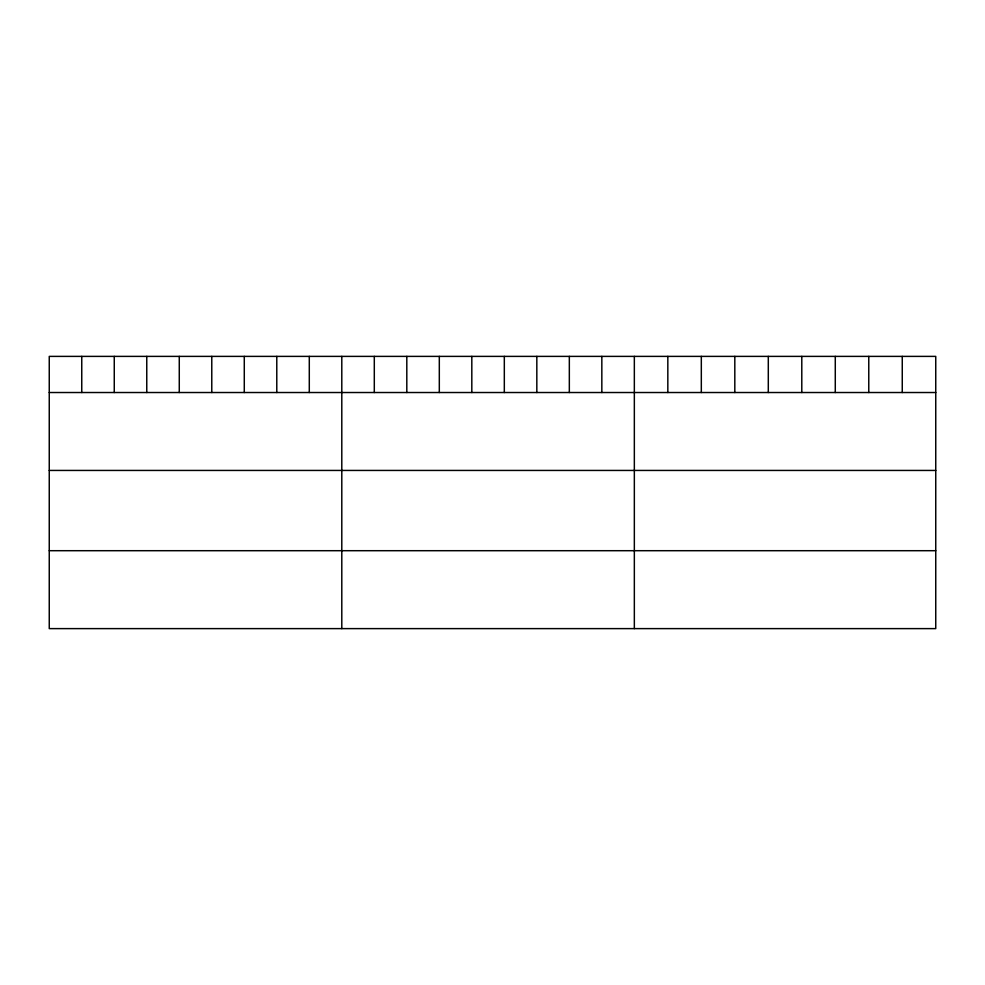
<?xml version="1.0" encoding="UTF-8"?>
<svg xmlns="http://www.w3.org/2000/svg" width="985" height="985" viewBox="0 0 985 985"><rect width="100%" height="100%" fill="white"/><g stroke="black" fill="none" stroke-linecap="round" stroke-linejoin="round"><path stroke-width="1.48" d="M935.75 392.522L935.75 628.615L49.25 628.615L49.25 356.385L935.75 356.385L935.75 392.522L49.25 392.522M49.25 470.436L935.75 470.436M49.25 550.701L935.75 550.701M902.26 356.385L902.26 392.522M868.77 356.385L868.77 392.522M835.28 356.385L835.28 392.522M801.79 356.385L801.79 392.522M768.3 356.385L768.3 392.522M734.81 356.385L734.81 392.522M701.32 356.385L701.32 392.522M667.83 356.385L667.83 392.522M634.34 356.385L634.34 628.615M601.835 356.385L601.835 392.522M569.33 356.385L569.33 392.522M536.825 356.385L536.825 392.522M504.32 356.385L504.32 392.522M471.815 356.385L471.815 392.522M439.31 356.385L439.31 392.522M406.805 356.385L406.805 392.522M374.3 356.385L374.3 392.522M341.795 356.385L341.795 628.615M309.29 356.385L309.29 392.522M276.785 356.385L276.785 392.522M244.28 356.385L244.28 392.522M211.775 356.385L211.775 392.522M179.27 356.385L179.27 392.522M146.765 356.385L146.765 392.522M114.26 356.385L114.26 392.522M81.755 356.385L81.755 392.522"/></g></svg>
